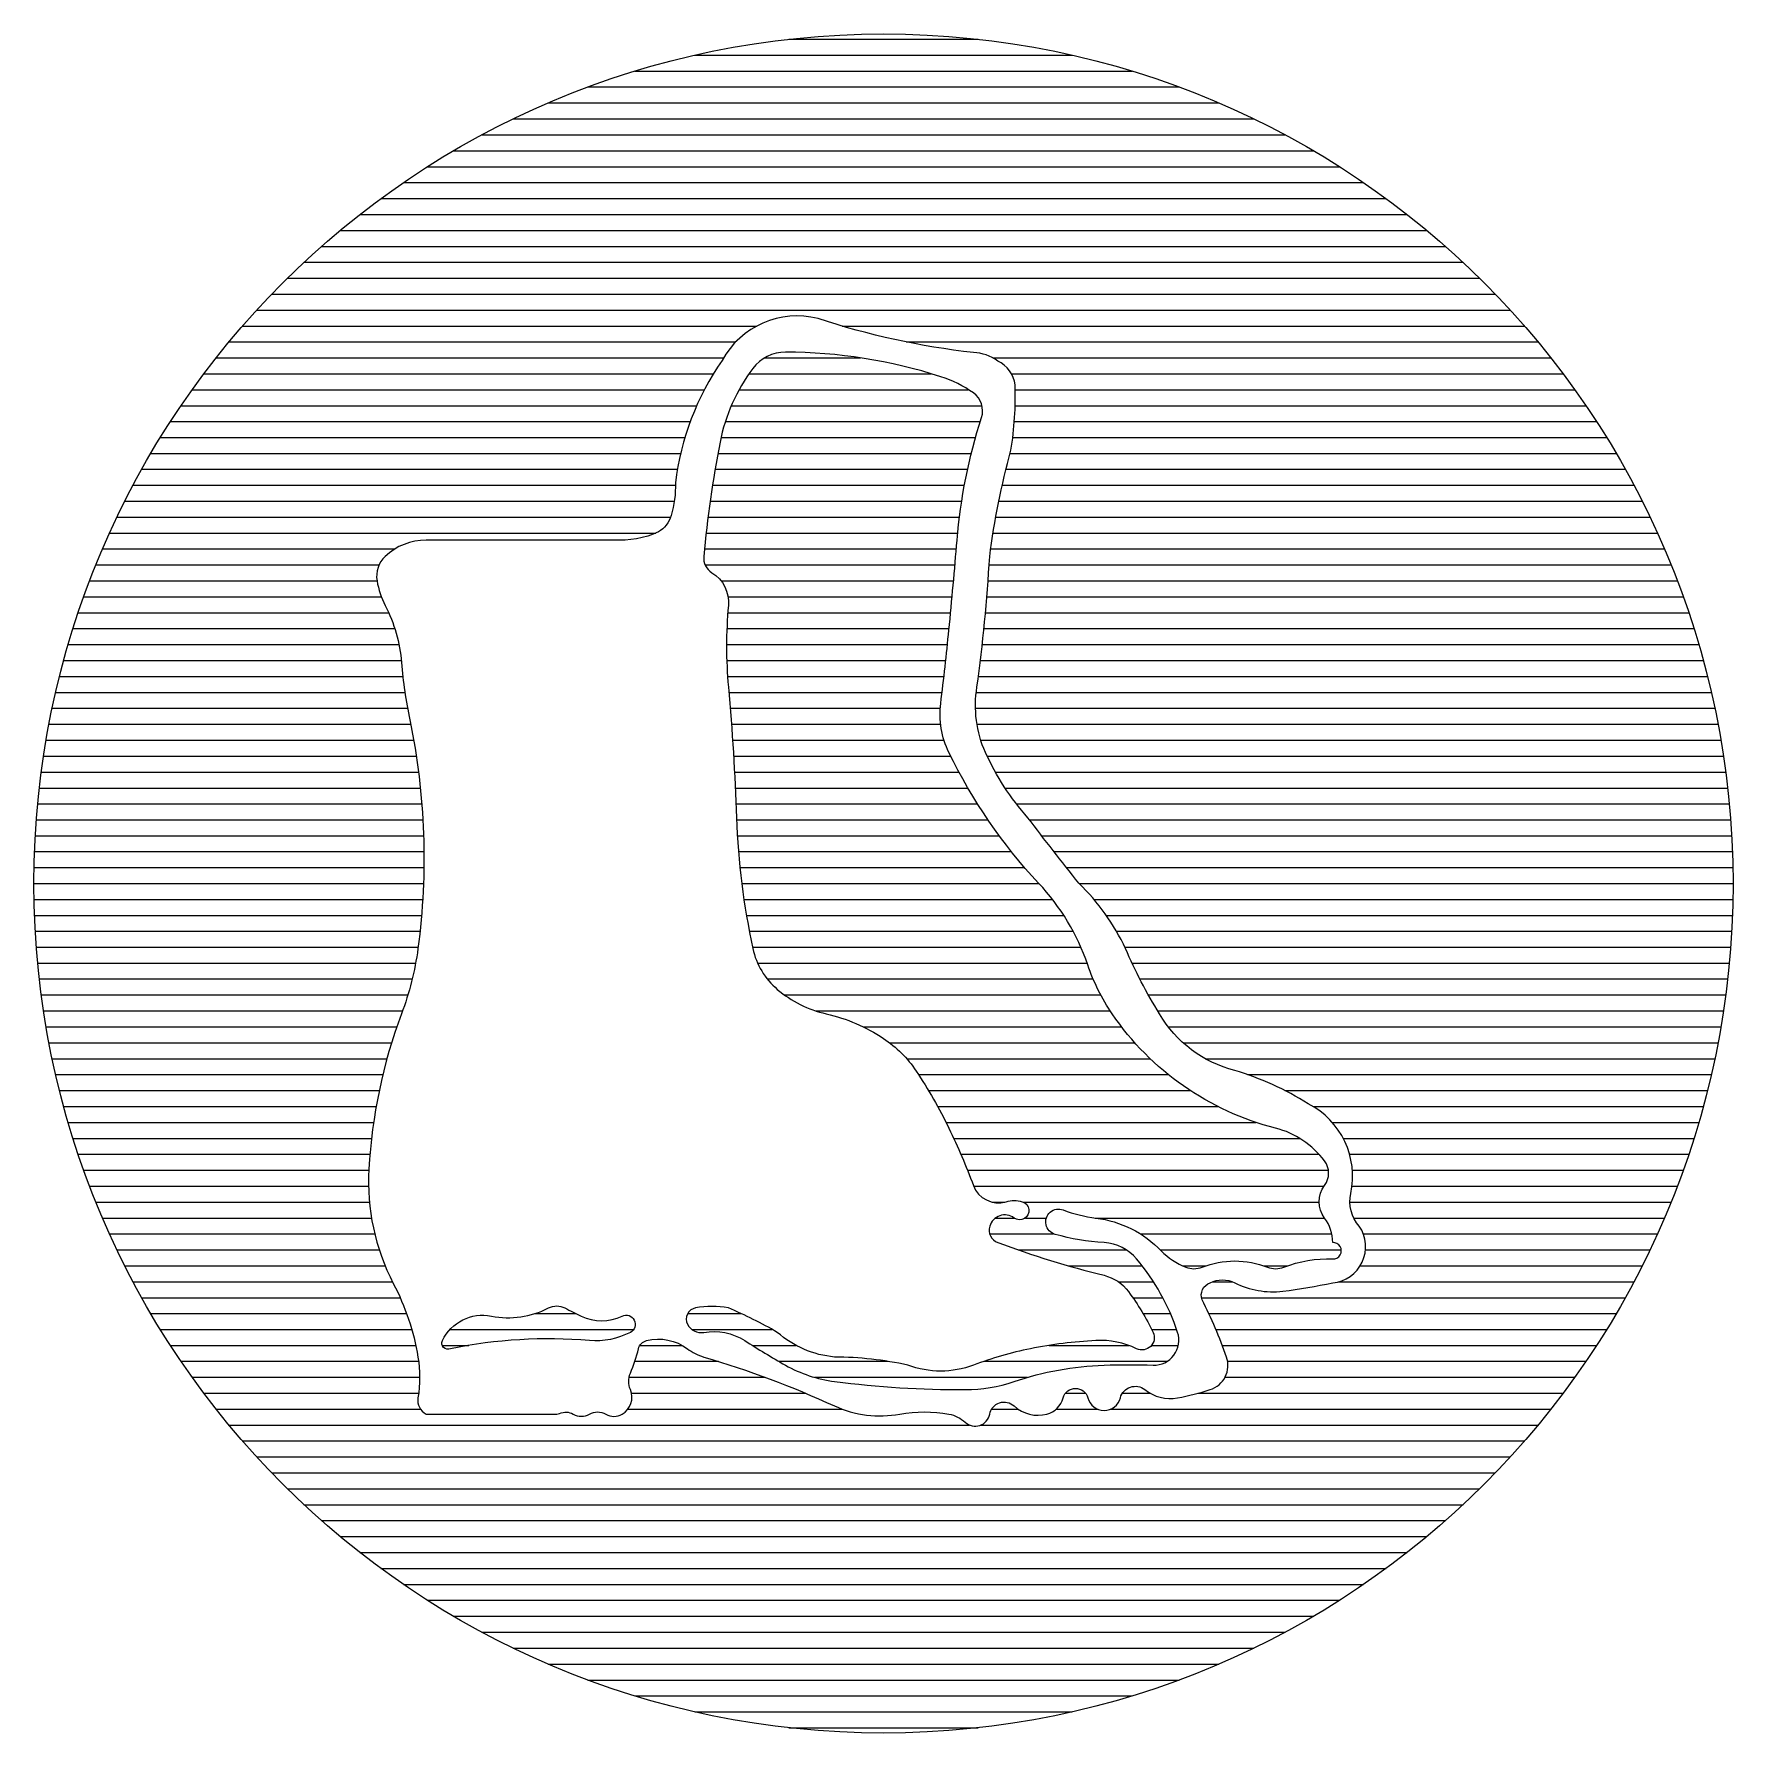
# Model space of a CAD drawing. Header units: millimetres. Extents: x -3 to 2253, y -3 to 1300.
# Drawn here: x 1700 to 1710, y 400 to 410 of the extents above; entities that cross this region are included whole.
import ezdxf

# ---------------------------------------------------------------- set-up
doc = ezdxf.new("R2010")
doc.units = ezdxf.units.MM
doc.layers.add('CYAN', color=4, linetype='Continuous')
doc.layers.add('VEILIG', color=7, linetype='Continuous')

# ---------------------------------------------------------------- blocks, each defined once
blk = doc.blocks.new('*X352')
at = {"color": 0}
for p, q in [((77.442, 37.969), (78.558, 37.969)), ((76.889, 37.875), (79.111, 37.875)), ((76.537, 37.781), (79.463, 37.781)), ((76.26, 37.688), (79.74, 37.688)), ((75.821, 37.5), (80.179, 37.5)), ((76.026, 37.594), (79.974, 37.594)), ((75.637, 37.406), (80.363, 37.406)), ((75.47, 37.312), (80.53, 37.312)), ((75.316, 37.219), (80.684, 37.219)), ((75.174, 37.125), (80.826, 37.125)), ((75.042, 37.031), (80.958, 37.031)), ((74.918, 36.938), (81.082, 36.938)), ((74.802, 36.844), (81.198, 36.844)), ((74.693, 36.75), (81.307, 36.75)), ((74.589, 36.656), (81.411, 36.656)), ((74.492, 36.562), (81.508, 36.562)), ((74.399, 36.469), (81.601, 36.469)), ((74.311, 36.375), (81.689, 36.375)), ((74.227, 36.281), (77.255, 36.281)), ((77.756, 36.281), (81.773, 36.281)), ((74.148, 36.188), (77.13, 36.188)), ((78.133, 36.188), (81.852, 36.188)), ((74, 36), (76.999, 36)), ((74.072, 36.094), (77.058, 36.094)), ((77.209, 36), (78.281, 36)), ((77.301, 36.094), (77.864, 36.094)), ((78.643, 36.094), (81.928, 36.094)), ((78.753, 36), (82, 36)), ((73.931, 35.906), (76.946, 35.906)), ((77.15, 35.906), (78.499, 35.906)), ((78.776, 35.906), (82.069, 35.906)), ((73.866, 35.812), (76.901, 35.812)), ((77.105, 35.812), (78.579, 35.812)), ((78.775, 35.812), (82.134, 35.812)), ((73.804, 35.719), (76.863, 35.719)), ((77.07, 35.719), (78.569, 35.719)), ((78.77, 35.719), (82.196, 35.719)), ((73.744, 35.625), (76.831, 35.625)), ((77.044, 35.625), (78.542, 35.625)), ((78.761, 35.625), (82.256, 35.625)), ((73.688, 35.531), (76.806, 35.531)), ((77.026, 35.531), (78.517, 35.531)), ((78.745, 35.531), (82.312, 35.531)), ((73.634, 35.438), (76.787, 35.438)), ((77.009, 35.438), (78.495, 35.438)), ((78.721, 35.438), (82.366, 35.438)), ((73.583, 35.344), (76.775, 35.344)), ((76.994, 35.344), (78.476, 35.344)), ((78.699, 35.344), (82.417, 35.344)), ((73.535, 35.25), (76.769, 35.25)), ((76.98, 35.25), (78.46, 35.25)), ((78.679, 35.25), (82.465, 35.25)), ((73.489, 35.156), (76.747, 35.156)), ((76.967, 35.156), (78.447, 35.156)), ((78.661, 35.156), (82.511, 35.156)), ((73.445, 35.062), (76.66, 35.062)), ((76.956, 35.062), (78.436, 35.062)), ((78.645, 35.062), (82.555, 35.062)), ((73.404, 34.969), (75.124, 34.969)), ((76.946, 34.969), (78.428, 34.969)), ((78.631, 34.969), (82.596, 34.969)), ((73.365, 34.875), (75.032, 34.875)), ((76.95, 34.875), (78.42, 34.875)), ((78.622, 34.875), (82.635, 34.875)), ((73.328, 34.781), (75.019, 34.781)), ((77.044, 34.781), (78.412, 34.781)), ((78.616, 34.781), (82.672, 34.781)), ((73.293, 34.688), (75.045, 34.688)), ((77.085, 34.688), (78.403, 34.688)), ((78.608, 34.688), (82.707, 34.688)), ((73.23, 34.5), (75.124, 34.5)), ((73.261, 34.594), (75.088, 34.594)), ((77.078, 34.5), (78.385, 34.5)), ((77.083, 34.594), (78.394, 34.594)), ((78.591, 34.5), (82.77, 34.5)), ((78.6, 34.594), (82.739, 34.594)), ((73.202, 34.406), (75.148, 34.406)), ((77.076, 34.406), (78.376, 34.406)), ((78.581, 34.406), (82.798, 34.406)), ((73.175, 34.312), (75.162, 34.312)), ((77.077, 34.312), (78.366, 34.312)), ((78.57, 34.312), (82.825, 34.312)), ((73.151, 34.219), (75.171, 34.219)), ((77.082, 34.219), (78.355, 34.219)), ((78.558, 34.219), (82.849, 34.219)), ((73.128, 34.125), (75.183, 34.125)), ((77.089, 34.125), (78.344, 34.125)), ((78.546, 34.125), (82.872, 34.125)), ((73.108, 34.031), (75.198, 34.031)), ((77.097, 34.031), (78.334, 34.031)), ((78.542, 34.031), (82.892, 34.031)), ((73.089, 33.938), (75.217, 33.938)), ((77.104, 33.938), (78.336, 33.938)), ((78.55, 33.938), (82.911, 33.938)), ((73.072, 33.844), (75.234, 33.844)), ((77.111, 33.844), (78.356, 33.844)), ((78.573, 33.844), (82.928, 33.844)), ((73.057, 33.75), (75.25, 33.75)), ((77.117, 33.75), (78.395, 33.75)), ((78.61, 33.75), (82.943, 33.75)), ((73.043, 33.656), (75.263, 33.656)), ((77.123, 33.656), (78.443, 33.656)), ((78.658, 33.656), (82.957, 33.656)), ((73.032, 33.562), (75.274, 33.562)), ((77.127, 33.562), (78.496, 33.562)), ((78.716, 33.562), (82.968, 33.562)), ((73.022, 33.469), (75.282, 33.469)), ((77.131, 33.469), (78.553, 33.469)), ((78.782, 33.469), (82.978, 33.469)), ((73.014, 33.375), (75.289, 33.375)), ((77.135, 33.375), (78.615, 33.375)), ((78.859, 33.375), (82.986, 33.375)), ((73.008, 33.281), (75.293, 33.281)), ((77.14, 33.281), (78.681, 33.281)), ((78.93, 33.281), (82.992, 33.281)), ((73.004, 33.188), (75.295, 33.188)), ((77.146, 33.188), (78.753, 33.188)), ((79.003, 33.188), (82.996, 33.188)), ((73, 33), (75.292, 33)), ((73.001, 33.094), (75.295, 33.094)), ((77.155, 33.094), (78.831, 33.094)), ((77.165, 33), (78.915, 33)), ((79.077, 33.094), (82.999, 33.094)), ((79.152, 33), (83, 33)), ((73.001, 32.906), (75.288, 32.906)), ((77.178, 32.906), (78.995, 32.906)), ((79.239, 32.906), (82.999, 32.906)), ((73.004, 32.812), (75.281, 32.812)), ((77.193, 32.812), (79.061, 32.812)), ((79.311, 32.812), (82.996, 32.812)), ((73.008, 32.719), (75.272, 32.719)), ((77.21, 32.719), (79.116, 32.719)), ((79.371, 32.719), (82.992, 32.719)), ((73.014, 32.625), (75.261, 32.625)), ((77.229, 32.625), (79.162, 32.625)), ((79.421, 32.625), (82.986, 32.625)), ((73.022, 32.531), (75.246, 32.531)), ((77.259, 32.531), (79.198, 32.531)), ((79.463, 32.531), (82.978, 32.531)), ((73.032, 32.438), (75.226, 32.438)), ((77.316, 32.438), (79.234, 32.438)), ((79.509, 32.438), (82.968, 32.438)), ((73.043, 32.344), (75.201, 32.344)), ((77.417, 32.344), (79.279, 32.344)), ((79.559, 32.344), (82.957, 32.344)), ((73.057, 32.25), (75.17, 32.25)), ((77.601, 32.25), (79.335, 32.25)), ((79.614, 32.25), (82.943, 32.25)), ((73.072, 32.156), (75.136, 32.156)), ((77.881, 32.156), (79.401, 32.156)), ((79.676, 32.156), (82.928, 32.156)), ((73.089, 32.062), (75.105, 32.062)), ((78.036, 32.062), (79.479, 32.062)), ((79.763, 32.062), (82.911, 32.062)), ((73.108, 31.969), (75.078, 31.969)), ((78.137, 31.969), (79.57, 31.969)), ((79.894, 31.969), (82.892, 31.969)), ((73.128, 31.875), (75.054, 31.875)), ((78.206, 31.875), (79.676, 31.875)), ((80.143, 31.875), (82.872, 31.875)), ((73.151, 31.781), (75.033, 31.781)), ((78.265, 31.781), (79.805, 31.781)), ((80.362, 31.781), (82.849, 31.781)), ((73.175, 31.688), (75.015, 31.688)), ((78.319, 31.688), (79.967, 31.688)), ((80.529, 31.688), (82.825, 31.688)), ((73.202, 31.594), (74.999, 31.594)), ((73.23, 31.5), (74.987, 31.5)), ((78.368, 31.594), (80.191, 31.594)), ((78.413, 31.5), (80.45, 31.5)), ((80.641, 31.594), (82.798, 31.594)), ((80.706, 31.5), (82.77, 31.5)), ((73.261, 31.406), (74.977, 31.406)), ((78.455, 31.406), (80.564, 31.406)), ((80.743, 31.406), (82.739, 31.406)), ((73.293, 31.312), (74.971, 31.312)), ((78.494, 31.312), (80.619, 31.312)), ((80.76, 31.312), (82.707, 31.312)), ((73.328, 31.219), (74.969, 31.219)), ((78.531, 31.219), (80.593, 31.219)), ((80.757, 31.219), (82.672, 31.219)), ((73.365, 31.125), (74.974, 31.125)), ((78.639, 31.125), (78.714, 31.125)), ((78.823, 31.125), (80.564, 31.125)), ((80.745, 31.125), (82.635, 31.125)), ((73.404, 31.031), (74.987, 31.031)), ((78.659, 31.031), (78.769, 31.031)), ((78.835, 31.031), (78.958, 31.031)), ((79.246, 31.031), (80.596, 31.031)), ((80.767, 31.031), (82.596, 31.031)), ((73.445, 30.938), (75.006, 30.938)), ((78.625, 30.938), (79.001, 30.938)), ((79.513, 30.938), (80.639, 30.938)), ((80.824, 30.938), (82.555, 30.938)), ((73.489, 30.844), (75.032, 30.844)), ((78.792, 30.844), (79.43, 30.844)), ((79.629, 30.844), (80.694, 30.844)), ((80.837, 30.844), (82.511, 30.844)), ((73.535, 30.75), (75.067, 30.75)), ((79.088, 30.75), (79.523, 30.75)), ((79.76, 30.75), (79.896, 30.75)), ((80.239, 30.75), (80.376, 30.75)), ((80.806, 30.75), (82.465, 30.75)), ((73.583, 30.656), (75.11, 30.656)), ((79.382, 30.656), (79.589, 30.656)), ((79.938, 30.656), (80.053, 30.656)), ((80.679, 30.656), (82.417, 30.656)), ((73.634, 30.562), (75.156, 30.562)), ((79.468, 30.562), (79.644, 30.562)), ((79.872, 30.562), (82.366, 30.562)), ((73.688, 30.469), (75.193, 30.469)), ((75.949, 30.469), (76.191, 30.469)), ((76.847, 30.469), (77.162, 30.469)), ((79.527, 30.469), (79.689, 30.469)), ((79.915, 30.469), (82.312, 30.469)), ((73.744, 30.375), (75.223, 30.375)), ((75.449, 30.375), (76.529, 30.375)), ((76.872, 30.375), (77.345, 30.375)), ((79.578, 30.375), (79.725, 30.375)), ((79.957, 30.375), (82.256, 30.375)), ((73.804, 30.281), (75.247, 30.281)), ((75.403, 30.281), (75.559, 30.281)), ((76.566, 30.281), (76.816, 30.281)), ((77.228, 30.281), (77.485, 30.281)), ((78.976, 30.281), (79.443, 30.281)), ((79.578, 30.281), (79.735, 30.281)), ((79.995, 30.281), (82.196, 30.281)), ((73.866, 30.188), (75.263, 30.188)), ((76.536, 30.188), (77.028, 30.188)), ((77.384, 30.188), (78.027, 30.188)), ((78.59, 30.188), (79.669, 30.188)), ((80.026, 30.188), (82.134, 30.188)), ((73.931, 30.094), (75.269, 30.094)), ((74, 30), (75.264, 30)), ((76.502, 30.094), (77.303, 30.094)), ((76.516, 30), (77.541, 30)), ((77.593, 30.094), (78.847, 30.094)), ((79.071, 30), (79.189, 30)), ((79.406, 30), (79.57, 30)), ((79.851, 30), (82, 30)), ((80.01, 30.094), (82.069, 30.094)), ((74.072, 29.906), (75.275, 29.906)), ((76.495, 29.906), (77.757, 29.906)), ((78.636, 29.906), (78.793, 29.906)), ((79.017, 29.906), (79.26, 29.906)), ((79.336, 29.906), (81.928, 29.906)), ((74.148, 29.812), (78.506, 29.812)), ((78.573, 29.812), (81.852, 29.812)), ((74.227, 29.719), (81.773, 29.719)), ((74.311, 29.625), (81.689, 29.625)), ((74.399, 29.531), (81.601, 29.531)), ((74.492, 29.438), (81.508, 29.438)), ((74.589, 29.344), (81.411, 29.344)), ((74.693, 29.25), (81.307, 29.25)), ((74.802, 29.156), (81.198, 29.156)), ((74.918, 29.062), (81.082, 29.062)), ((75.042, 28.969), (80.958, 28.969)), ((75.174, 28.875), (80.826, 28.875)), ((75.316, 28.781), (80.684, 28.781)), ((75.47, 28.688), (80.53, 28.688)), ((75.637, 28.594), (80.363, 28.594)), ((75.821, 28.5), (80.179, 28.5)), ((76.026, 28.406), (79.974, 28.406)), ((76.26, 28.312), (79.74, 28.312)), ((76.537, 28.219), (79.463, 28.219)), ((76.889, 28.125), (79.111, 28.125)), ((77.442, 28.031), (78.558, 28.031))]:
    blk.add_line(p, q, dxfattribs=at)
blk = doc.blocks.new('0905')
at = {"layer": 'VEILIG'}
for points in [[(-1.49, -2.883, 0.0384), (-1.442, -2.738, -0.27698), (-1.394, -2.69, -0.22487), (-1.154, -2.738, 0.08829), (-1.058, -2.787, -0.03564), (-0.288, -3.075, 0.15404), (0.096, -3.123, -0.09091), (0.385, -3.123, -0.14211), (0.481, -3.171, 0.59112), (0.625, -3.123, -0.59112), (0.769, -3.075, 0.25587), (0.962, -3.123, 0.27105), (1.058, -3.027, -0.77193), (1.202, -3.027, 0.77193), (1.394, -3.027, -0.54178), (1.538, -2.979, 0.21644), (1.731, -3.027, 0.03184), (1.923, -2.979, 0.42191), (2.019, -2.787, 0.03503), (1.875, -2.45, -0.42083), (1.923, -2.35, -0.23012), (2.067, -2.35, 0.14461), (2.35, -2.4, 0.02154), (2.644, -2.35, 0.57311), (2.8, -2.017, -0.24159), (2.75, -1.825, 0.34015), (2.5, -1.296, 0.06492), (2.067, -1.1, -0.20254), (1.625, -0.767, -0.03936), (1.425, -0.383, 0.08703), (1.15, 0.002, -0.0067), (0.85, 0.387, -0.07355), (0.6, 0.771, -0.1447), (0.55, 1.156, 0.01935), (0.625, 1.925, -0.03351), (0.75, 2.55, 0.04768), (0.775, 2.935, 0.25147), (0.673, 3.075, 0.14739), (0.529, 3.125, -0.05159), (-0.385, 3.325, 0.34216), (-0.95, 3.079, 0.12105), (-1.225, 2.358, -0.08226), (-1.25, 2.165, -0.19038), (-1.325, 2.069, -0.1226), (-1.587, 2.021), (-2.692, 2.021, 0.19258), (-2.933, 1.925, 0.24898), (-2.981, 1.781, 0.07789), (-2.933, 1.637, -0.09979), (-2.837, 1.3, 0.03127), (-2.788, 0.963, -0.08456), (-2.74, -0.383, -0.05604), (-2.837, -0.767, 0.07486), (-3.029, -1.681, 0.13539), (-2.885, -2.354, -0.07941), (-2.74, -2.787, -0.08181), (-2.74, -3.027, 0.32414), (-2.692, -3.123), (-1.923, -3.123, 0.10909), (-1.906, -3.119, -0.24562), (-1.827, -3.123, 0.27073), (-1.731, -3.123, -0.27073), (-1.635, -3.123, 0.27073), (-1.538, -3.123, 0.37655), (-1.49, -2.979, -0.20194)], [(0.529, -2.835, -0.18182), (0.144, -2.835, 0.0523), (-0.288, -2.787, -0.15926), (-0.625, -2.642, 0.0327), (-0.913, -2.498, 0.08575), (-1.106, -2.498, 0.50549), (-1.154, -2.594, 0.32847), (-1.058, -2.642, -0.18635), (-0.817, -2.69, 0.01273), (-0.577, -2.835, 0.09691), (-0.288, -2.931, 0.03307), (0.481, -2.979, 0.0809), (0.769, -2.931, -0.0735), (1.298, -2.835, -0.01656), (1.587, -2.835, 0.52087), (1.731, -2.642, 0.09538), (1.49, -2.21, 0.20785), (1.298, -2.113, -0.05574), (1.01, -2.065, -1.0463), (1.058, -1.921, 0.06108), (1.25, -1.969, -0.17201), (1.635, -2.162, 0.10859), (1.779, -2.258, 0.18801), (1.875, -2.258, -0.18801), (2.26, -2.258, 0.18801), (2.356, -2.258, -0.10363), (2.644, -2.21, 1.04226), (2.644, -2.113, -48.33088), (2.644, -2.113, 0.16228), (2.596, -1.969, -0.33333), (2.596, -1.777, 0.33333), (2.596, -1.633, 0.17129), (2.308, -1.44, -0.18301), (1.346, -0.767, -0.0673), (1.202, -0.479, 0.10598), (0.913, 0.002, -0.07479), (0.385, 0.771, -0.14492), (0.337, 1.06, 0.00601), (0.385, 1.492, 0.00399), (0.433, 2.021, -0.05742), (0.577, 2.742, 0.32798), (0.529, 2.887, 0.07592), (0.337, 2.983, 0.07791), (-0.577, 3.127, 0.23665), (-0.769, 3.031, 0.11256), (-0.962, 2.598, 0.02608), (-1.058, 1.925, 0.28398), (-1.01, 1.829, -0.28398), (-0.913, 1.637, 0.0449), (-0.913, 1.156, -0.01367), (-0.865, 0.387, 0.04466), (-0.769, -0.383, 0.16487), (-0.625, -0.623, 0.12054), (-0.337, -0.767, -0.09084), (0, -0.912, -0.1), (0.192, -1.104, -0.03347), (0.385, -1.44, -0.02367), (0.529, -1.777, 0.39339), (0.721, -1.873, -0.14395), (0.817, -1.873, -1.1956), (0.769, -1.969, 0.52258), (0.625, -2.017, 0.39339), (0.673, -2.113, 0.02954), (1.298, -2.306, -0.17607), (1.442, -2.402, -0.04694), (1.587, -2.642, -0.70789), (1.49, -2.738, 0.12526), (1.25, -2.69, 0.03628), (0.865, -2.738, 0.04073)], [(-1.731, -2.69, 0.07107), (-2.548, -2.738, -0.70996), (-2.596, -2.69, -0.34129), (-2.308, -2.546, 0.16962), (-1.971, -2.498, -0.24362), (-1.875, -2.498, 0.00714), (-1.779, -2.546, 0.22854), (-1.538, -2.546, -0.98582), (-1.49, -2.642, -0.1412)]]:
    blk.add_lwpolyline(points, format="xyb", close=True, dxfattribs=at)
blk.add_circle((0, 0), 5, dxfattribs=at)
at = {"layer": 'CYAN'}
blk.add_blockref('*X352', (-78, -33), dxfattribs=at)

msp = doc.modelspace()

# ---------------------------------------------------------------- block references
msp.add_blockref('0905', (1705, 405))

doc.saveas('drawing.dxf')
